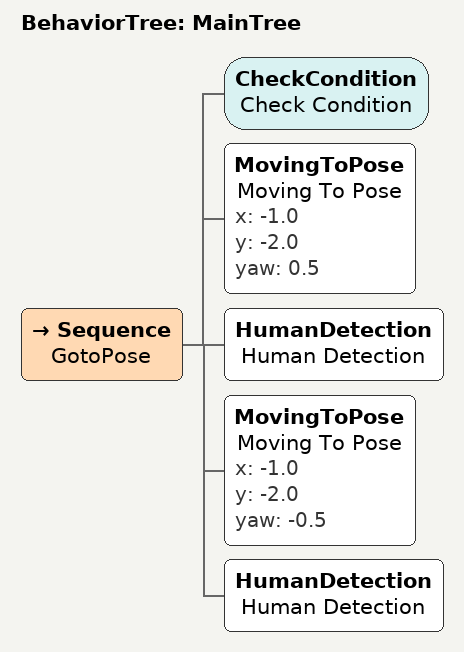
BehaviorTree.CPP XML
<root main_tree_to_execute="MainTree">
    <BehaviorTree ID="MainTree">
        <Sequence name="GotoPose">
            <CheckCondition name="Check Condition"/>
            <MovingToPose name="Moving To Pose" x="-1.0" y="-2.0" yaw="0.5"/>
            <HumanDetection name="Human Detection"/>
            <MovingToPose name="Moving To Pose" x="-1.0" y="-2.0" yaw="-0.5"/>
            <HumanDetection name="Human Detection"/>
        </Sequence>
    </BehaviorTree>
</root>
